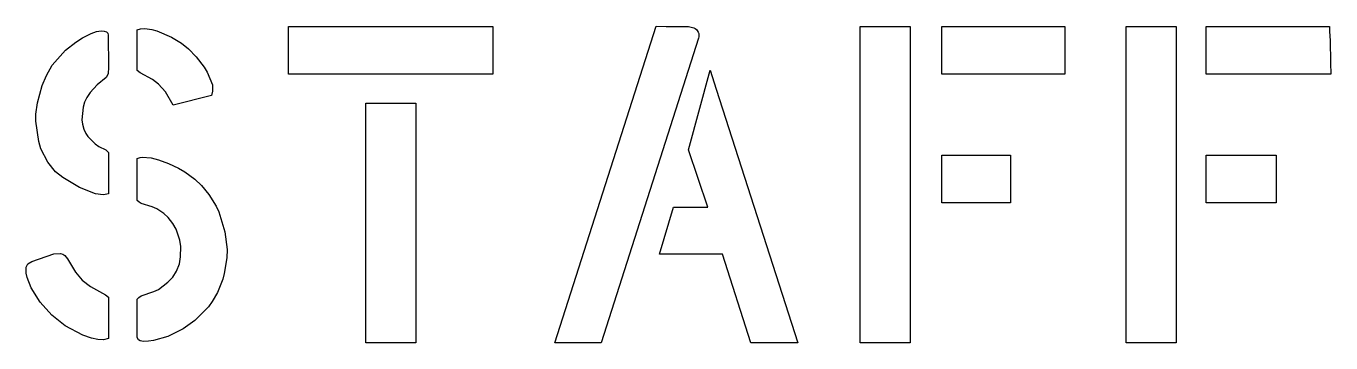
# Model space of a CAD drawing. Header units: inches. Extents: x 3 to 36, y 3 to 11.
import ezdxf

# ---------------------------------------------------------------- set-up
doc = ezdxf.new("R2010")
doc.units = ezdxf.units.IN
doc.header["$MEASUREMENT"] = 0
doc.layers.add('CUT', color=1, linetype='Continuous')

msp = doc.modelspace()

# ---------------------------------------------------------------- linework, layer by layer
at = {"layer": 'CUT'}
for points in [[(7.579, 9.844), (7.714, 9.521), (7.72, 9.365), (7.693, 9.255), (6.717, 9.008), (6.529, 9.345), (6.35, 9.538), (6.195, 9.657), (5.885, 9.825), (5.81, 9.885), (5.81, 10.917), (5.898, 10.943), (6.002, 10.946), (6.18, 10.926), (6.305, 10.891), (6.677, 10.732), (6.931, 10.578), (7.112, 10.437), (7.3, 10.23), (7.501, 9.968)], [(14.81, 9.795), (9.643, 9.795), (9.643, 11), (14.811, 11)], [(19.892, 10.965), (19.929, 10.945), (19.958, 10.923), (19.982, 10.895), (20.004, 10.859), (20.018, 10.82), (20.024, 10.784), (20.023, 10.742), (20.015, 10.706), (17.553, 3.003), (16.375, 3.001), (18.942, 11.009), (19.195, 10.999), (19.756, 10.999)], [(25.371, 10.998), (25.371, 3), (24.105, 3), (24.105, 10.996)], [(26.166, 9.795), (26.166, 11), (29.276, 11), (29.276, 9.795)], [(32.096, 10.998), (32.096, 3), (30.83, 3), (30.83, 10.996)], [(32.855, 9.795), (32.855, 11), (35.978, 11), (35.979, 10.894), (35.982, 10.749), (35.996, 10.653), (36.001, 10.08), (36.012, 9.795)], [(3.553, 7.568), (3.377, 7.903), (3.324, 8.091), (3.245, 8.606), (3.25, 8.784), (3.292, 9.067), (3.406, 9.509), (3.517, 9.764), (3.66, 10.023), (4, 10.404), (4.258, 10.607), (4.425, 10.713), (4.647, 10.82), (4.785, 10.87), (4.896, 10.886), (4.972, 10.883), (5.033, 10.862), (5.064, 10.827), (5.08, 10.777), (5.087, 9.975), (5.075, 9.801), (5.029, 9.713), (4.795, 9.525), (4.62, 9.328), (4.536, 9.207), (4.481, 9.089), (4.442, 8.964), (4.412, 8.639), (4.427, 8.526), (4.464, 8.401), (4.508, 8.297), (4.561, 8.216), (4.747, 8.032), (4.841, 7.969), (5.02, 7.883), (5.087, 7.815), (5.087, 6.768), (5.004, 6.749), (4.948, 6.744), (4.758, 6.769), (4.351, 6.931), (3.929, 7.184), (3.748, 7.325)], [(20.621, 5.247), (19.026, 5.247), (19.376, 6.434), (20.249, 6.434), (19.758, 7.879), (20.307, 9.894), (20.462, 9.413), (22.527, 3), (21.34, 3)], [(11.595, 3.003), (11.595, 9.064), (12.861, 9.064), (12.861, 3.002)], [(5.81, 6.599), (5.81, 7.666), (5.885, 7.688), (5.939, 7.696), (6.163, 7.675), (6.354, 7.626), (6.601, 7.533), (6.856, 7.416), (7.012, 7.324), (7.266, 7.141), (7.434, 6.983), (7.62, 6.753), (7.805, 6.461), (7.878, 6.314), (8.028, 5.809), (8.085, 5.364), (8.076, 5.154), (8.013, 4.755), (7.976, 4.612), (7.843, 4.275), (7.71, 4.047), (7.613, 3.915), (7.265, 3.564), (6.971, 3.353), (6.587, 3.165), (6.227, 3.059), (6.1, 3.04), (5.97, 3.039), (5.886, 3.053), (5.846, 3.08), (5.81, 3.136), (5.81, 4.104), (5.855, 4.149), (5.911, 4.19), (6.234, 4.296), (6.351, 4.353), (6.585, 4.534), (6.711, 4.661), (6.807, 4.813), (6.878, 4.996), (6.907, 5.174), (6.919, 5.436), (6.892, 5.596), (6.795, 5.875), (6.714, 6.017), (6.593, 6.172), (6.483, 6.27), (6.305, 6.387), (6.187, 6.442), (5.91, 6.527), (5.863, 6.557)], [(26.166, 7.749), (27.902, 7.749), (27.902, 6.543), (26.166, 6.543)], [(32.855, 6.543), (32.855, 7.749), (34.627, 7.749), (34.627, 6.543)], [(4.421, 4.588), (4.628, 4.426), (5.01, 4.217), (5.087, 4.155), (5.087, 3.108), (4.958, 3.079), (4.815, 3.082), (4.655, 3.117), (4.436, 3.191), (3.986, 3.433), (3.648, 3.697), (3.353, 4.031), (3.129, 4.394), (3.028, 4.65), (3, 4.759), (3, 4.915), (3, 4.915), (3.043, 4.999), (3.146, 5.056), (3.701, 5.248), (3.873, 5.256), (3.929, 5.239), (3.977, 5.208), (4.044, 5.124), (4.246, 4.784)]]:
    msp.add_lwpolyline(points, close=True, dxfattribs=at)

doc.saveas('drawing.dxf')
